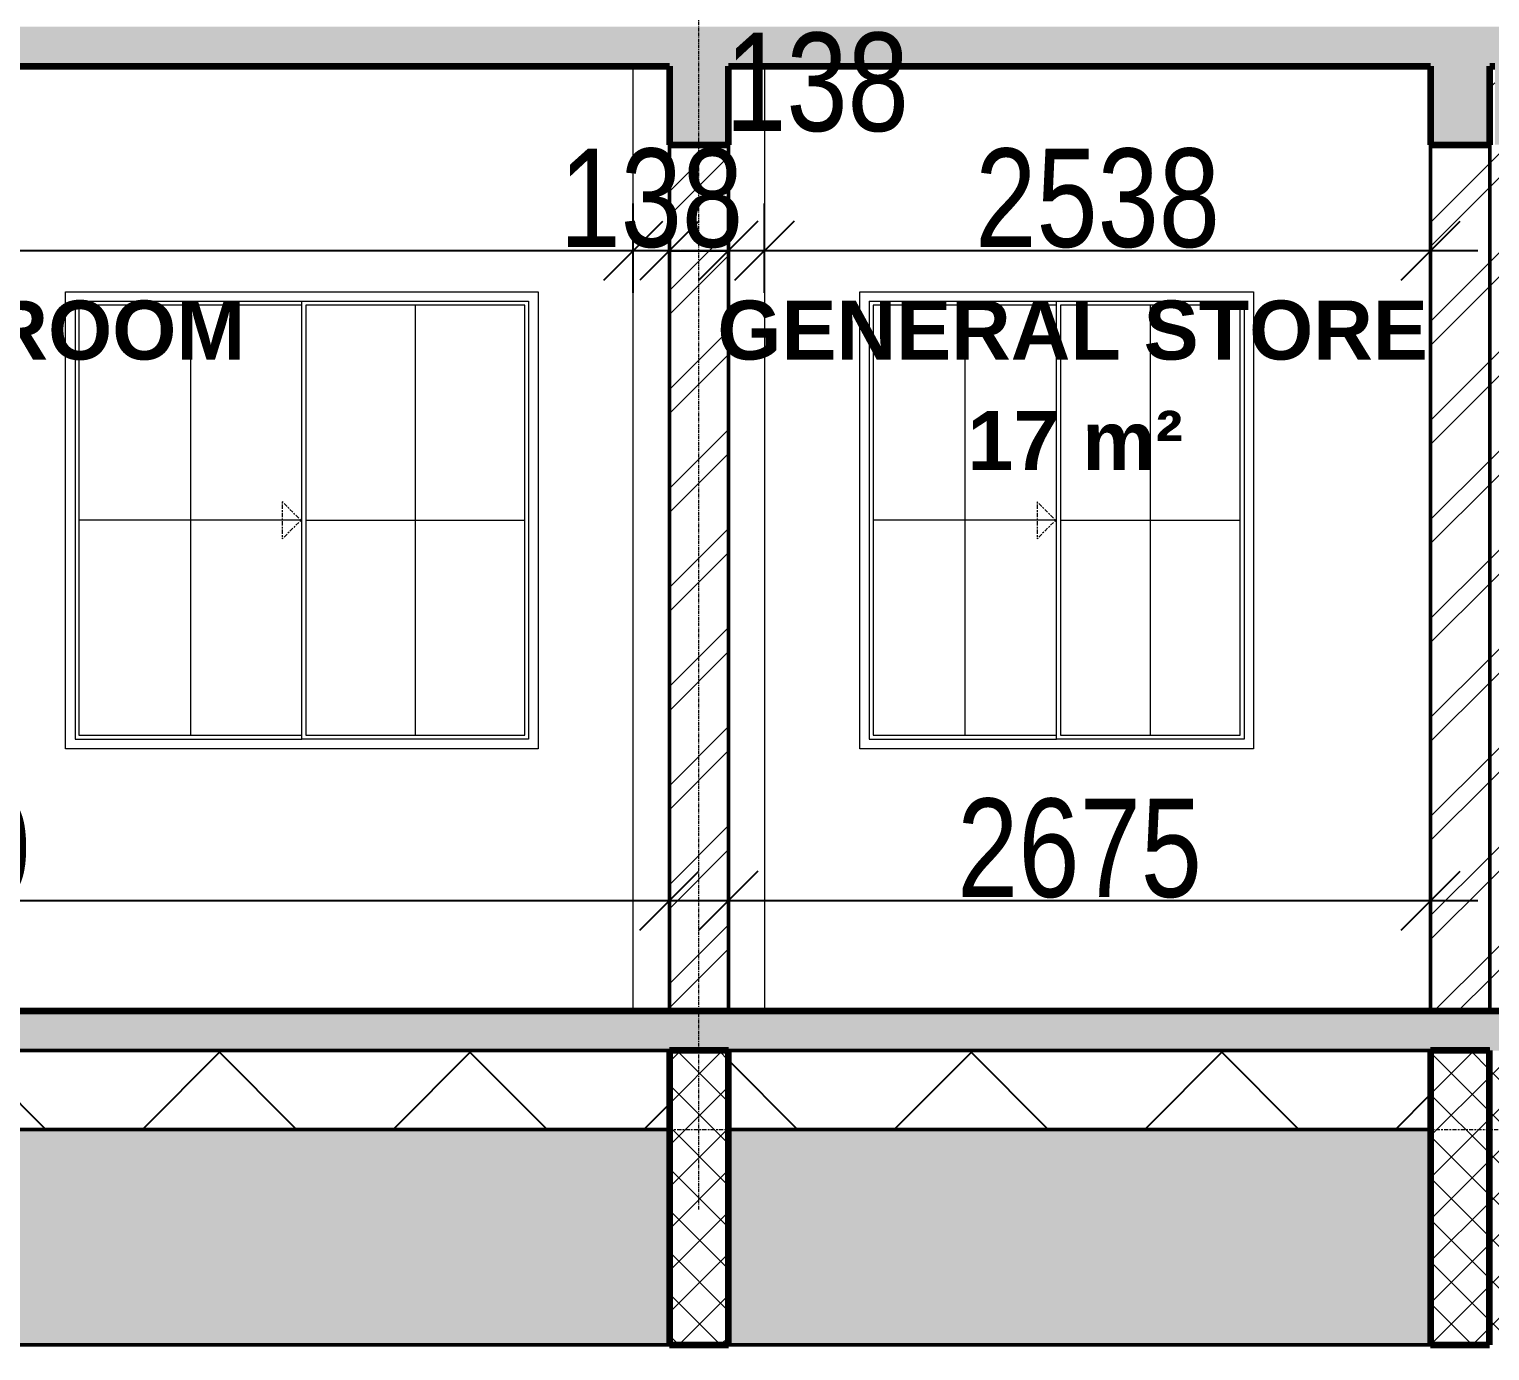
# Model space of a CAD drawing. Header units: millimetres. Extents: x -35190 to 411743, y -233114 to 23872.
# Drawn here: x 107654 to 113218, y -221579 to -216546 of the extents above; entities that cross this region are included whole.
import ezdxf

# ---------------------------------------------------------------- set-up
doc = ezdxf.new("R2010")
doc.units = ezdxf.units.MM
doc.linetypes.add('Centre', pattern=[31.75, 6.35, -4.7625, 15.875, -4.7625])
doc.linetypes.add('Grid Line', pattern=[22.225, 12.7, -3.175, 3.175, -3.175])
for name, color, linetype, lineweight in [('A-ANNO-DIMS', 211, 'Continuous', 9), ('A-AREA-IDEN', 2, 'Continuous', 9), ('A-DETL-GENF', 92, 'Continuous', 18), ('A-DETL-THIN', 151, 'Continuous', 18), ('A-FLOR-LEVL', 51, 'Continuous', 18), ('A-GLAZ', 151, 'Continuous', 18), ('A-WALL', 113, 'Continuous', 18), ('A-WALL-PATT', 111, 'Continuous', 18), ('S-GRID', 1, 'Continuous', 9)]:
    doc.layers.add(name, color=color, linetype=linetype, lineweight=lineweight)
doc.styles.add('Arial_3', font='arial.ttf', dxfattribs={"width": 0.8, "height": 375})
doc.styles.add('Arial_B', font='arialbd.ttf', dxfattribs={"height": 225})
doc.dimstyles.new('main_4_5mm', dxfattribs={"dimscale": 304.8, "dimtxt": 382.597275, "dimasz": 0.738189, "dimexe": 0.590551, "dimexo": 0.0625, "dimgap": 0.024606, "dimtad": 1, "dimdec": 0, "dimzin": 0, "dimdsep": 46, "dimtxsty": 'Arial_3', "dimblk1": 'OBLIQUE', "dimblk2": 'OBLIQUE', "dimsah": 1, "dimcen": 0.09, "dimdle": 0.590551, "dimazin": 0, "dimtfac": 1, "dimtdec": 4, "dimtix": 1, "dimtmove": 0, "dimatfit": 3, "dimfxl": 0.590551, "dimfxlon": 1, "dimtvp": 1, "dimtolj": 1, "dimtzin": 0, "dimarcsym": 2})
doc.dimstyles.new('main_4_5mm_1', dxfattribs={"dimscale": 304.8, "dimtxt": 382.597275, "dimasz": 0.738189, "dimexe": 0.590551, "dimexo": 0.0625, "dimgap": 0.024606, "dimtad": 1, "dimdec": 0, "dimzin": 0, "dimdsep": 46, "dimtxsty": 'Arial_3', "dimblk1": 'OBLIQUE', "dimblk2": 'OBLIQUE', "dimsah": 1, "dimcen": 0.09, "dimdle": 0.590551, "dimazin": 0, "dimtfac": 1, "dimtdec": 4, "dimtix": 1, "dimtmove": 1, "dimatfit": 3, "dimfxl": 0.590551, "dimfxlon": 1, "dimtvp": 1, "dimtolj": 1, "dimtzin": 0, "dimarcsym": 2})
pattern_1 = [(45, (95014.18, -213760.84), (-188.5854, 188.5854), []), (45, (95014.18, -213475.09), (-188.5854, 188.5854), [])]

# ---------------------------------------------------------------- blocks, each defined once
blk = doc.blocks.new('Sliding - 2L - SL1_5 X 1_8-V4-Section 3')
at = {"layer": 'A-GLAZ'}
for p, q in [((28834.9, 3154), (28834.9, 1486)), ((28834.9, 3154), (29548.9, 3154)), ((28849.9, 3139), (28849.9, 1501)), ((29548.9, 3139), (28849.9, 3139)), ((29199.4, 3139), (29199.4, 1501)), ((29548.9, 1486), (29548.9, 3154)), ((29548.9, 3154), (30262.9, 3154)), ((29564, 3138.9), (29564, 1501.1)), ((30247.8, 3138.9), (29564, 3138.9)), ((29905.9, 3138.9), (29905.9, 1501.1)), ((30247.8, 1501.1), (30247.8, 3138.9)), ((30262.9, 3154), (30262.9, 1486)), ((29545.1, 2320), (28849.9, 2320)), ((29564, 2320), (30247.8, 2320)), ((28834.9, 1486), (29548.9, 1486)), ((28849.9, 1501), (29548.9, 1501)), ((30262.9, 1486), (29548.9, 1486)), ((29564, 1501.1), (30247.8, 1501.1))]:
    blk.add_line(p, q, dxfattribs=at)
at = {"layer": 'A-GLAZ', "linetype": 'Centre'}
for p, q in [((29545.1, 2320), (29474.4, 2390.7)), ((29474.4, 2390.7), (29474.4, 2249.3)), ((29545.1, 2320), (29474.4, 2249.3))]:
    blk.add_line(p, q, dxfattribs=at)
blk = doc.blocks.new('Sliding - 2L - SL1_8 X 1_8-417365-Section 3')
at = {"layer": 'A-GLAZ'}
for p, q in [((-7715.1, 3154), (-7715.1, 1486)), ((-7715.1, 3154), (-6851.1, 3154)), ((-7700.1, 3139), (-7700.1, 1501)), ((-6851.1, 3139), (-7700.1, 3139)), ((-7275.6, 3139), (-7275.6, 1501)), ((-6851.1, 1486), (-6851.1, 3154)), ((-6851.1, 3154), (-5987.1, 3154)), ((-6836, 3138.9), (-6836, 1501.1)), ((-6002.2, 3138.9), (-6836, 3138.9)), ((-6419.1, 3138.9), (-6419.1, 1501.1)), ((-6002.2, 1501.1), (-6002.2, 3138.9)), ((-5987.1, 3154), (-5987.1, 1486)), ((-6854.9, 2320), (-7700.1, 2320)), ((-6836, 2320), (-6002.2, 2320)), ((-7715.1, 1486), (-6851.1, 1486)), ((-7700.1, 1501), (-6851.1, 1501)), ((-5987.1, 1486), (-6851.1, 1486)), ((-6836, 1501.1), (-6002.2, 1501.1))]:
    blk.add_line(p, q, dxfattribs=at)
at = {"layer": 'A-GLAZ', "linetype": 'Centre'}
for p, q in [((-6854.9, 2320), (-6925.6, 2390.7)), ((-6925.6, 2390.7), (-6925.6, 2249.3)), ((-6854.9, 2320), (-6925.6, 2249.3))]:
    blk.add_line(p, q, dxfattribs=at)
blk = doc.blocks.new('_Oblique')
at = {"color": 0, "linetype": 'ByBlock', "lineweight": -2}
blk.add_line((-0.5, -0.5), (0.5, 0.5), dxfattribs=at)
blk = doc.blocks.new('*D1464')
at = {"layer": 'A-ANNO-DIMS', "color": 0, "lineweight": -2, "transparency": 16777216}
for p, q in [((109955.2, -217550.1), (109955.2, -217209.2)), ((110092.7, -217550.1), (110092.7, -217209.2)), ((109955.2, -217389.2), (109730.2, -217389.2)), ((110092.7, -217389.2), (109955.2, -217389.2)), ((110092.7, -217389.2), (110317.7, -217389.2))]:
    blk.add_line(p, q, dxfattribs=at)
at = {"layer": 'Defpoints', "color": 0, "transparency": 16777216}
for p in [(109955.2, -217389.2), (109955.2, -217569.2), (110092.7, -217569.2)]:
    blk.add_point(p, dxfattribs=at)
at = {"layer": 'A-ANNO-DIMS', "color": 0, "lineweight": -2, "transparency": 16777216, "xscale": 224.9999999999999, "yscale": 224.9999999999999, "zscale": 224.9999999999999}
blk.add_blockref('_Oblique', (109955.2, -217389.2), dxfattribs=at)
at = {"layer": 'A-ANNO-DIMS', "color": 0, "lineweight": -2, "transparency": 16777216, "xscale": 224.9999999999999, "yscale": 224.9999999999999, "zscale": 224.9999999999999, "rotation": 180}
blk.add_blockref('_Oblique', (110092.7, -217389.2), dxfattribs=at)
at = {"layer": 'A-ANNO-DIMS', "color": 0, "transparency": 16777216, "insert": (110024, -217190.1), "char_height": 375, "width": 743.769, "attachment_point": 5, "style": 'Arial_3'}
blk.add_mtext('\\A1;138', dxfattribs=at)
blk = doc.blocks.new('*D1465')
at = {"layer": 'A-ANNO-DIMS', "color": 0, "lineweight": -2, "transparency": 16777216}
for p, q in [((104292.7, -217550.1), (104292.7, -217209.2)), ((109955.2, -217550.1), (109955.2, -217209.2)), ((110135.2, -217389.2), (104112.7, -217389.2))]:
    blk.add_line(p, q, dxfattribs=at)
at = {"layer": 'Defpoints', "color": 0, "transparency": 16777216}
for p in [(104292.7, -217389.2), (104292.7, -217569.2), (109955.2, -217569.2)]:
    blk.add_point(p, dxfattribs=at)
at = {"layer": 'A-ANNO-DIMS', "color": 0, "lineweight": -2, "transparency": 16777216, "xscale": 224.9999999999999, "yscale": 224.9999999999999, "zscale": 224.9999999999999, "rotation": 180}
blk.add_blockref('_Oblique', (104292.7, -217389.2), dxfattribs=at)
at = {"layer": 'A-ANNO-DIMS', "color": 0, "lineweight": -2, "transparency": 16777216, "xscale": 224.9999999999999, "yscale": 224.9999999999999, "zscale": 224.9999999999999}
blk.add_blockref('_Oblique', (109955.2, -217389.2), dxfattribs=at)
at = {"layer": 'A-ANNO-DIMS', "color": 0, "transparency": 16777216, "insert": (107124, -217190.1), "char_height": 375, "width": 991.692, "attachment_point": 5, "style": 'Arial_3'}
blk.add_mtext('\\A1;5663', dxfattribs=at)
blk = doc.blocks.new('*D1466')
at = {"layer": 'A-ANNO-DIMS', "color": 0, "lineweight": -2, "transparency": 16777216}
for p, q in [((104292.7, -220025.7), (104292.7, -219684.7)), ((110092.7, -220025.7), (110092.7, -219684.7)), ((110272.7, -219864.7), (104112.7, -219864.7))]:
    blk.add_line(p, q, dxfattribs=at)
at = {"layer": 'Defpoints', "color": 0, "transparency": 16777216}
for p in [(104292.7, -219864.7), (104292.7, -220044.7), (110092.7, -220044.7)]:
    blk.add_point(p, dxfattribs=at)
at = {"layer": 'A-ANNO-DIMS', "color": 0, "lineweight": -2, "transparency": 16777216, "xscale": 224.9999999999999, "yscale": 224.9999999999999, "zscale": 224.9999999999999, "rotation": 180}
blk.add_blockref('_Oblique', (104292.7, -219864.7), dxfattribs=at)
at = {"layer": 'A-ANNO-DIMS', "color": 0, "lineweight": -2, "transparency": 16777216, "xscale": 224.9999999999999, "yscale": 224.9999999999999, "zscale": 224.9999999999999}
blk.add_blockref('_Oblique', (110092.7, -219864.7), dxfattribs=at)
at = {"layer": 'A-ANNO-DIMS', "color": 0, "transparency": 16777216, "insert": (107192.7, -219665.8), "char_height": 375, "width": 991.692, "attachment_point": 5, "style": 'Arial_3'}
blk.add_mtext('\\A1;5800', dxfattribs=at)
blk = doc.blocks.new('*D1467')
at = {"layer": 'A-ANNO-DIMS', "color": 0, "lineweight": -2, "transparency": 16777216}
for p, q in [((110317.7, -220025.7), (110317.7, -219684.7)), ((112992.7, -220025.7), (112992.7, -219684.7)), ((113172.7, -219864.7), (110137.7, -219864.7))]:
    blk.add_line(p, q, dxfattribs=at)
at = {"layer": 'Defpoints', "color": 0, "transparency": 16777216}
for p in [(110317.7, -219864.7), (110317.7, -220044.7), (112992.7, -220044.7)]:
    blk.add_point(p, dxfattribs=at)
at = {"layer": 'A-ANNO-DIMS', "color": 0, "lineweight": -2, "transparency": 16777216, "xscale": 224.9999999999999, "yscale": 224.9999999999999, "zscale": 224.9999999999999, "rotation": 180}
blk.add_blockref('_Oblique', (110317.7, -219864.7), dxfattribs=at)
at = {"layer": 'A-ANNO-DIMS', "color": 0, "lineweight": -2, "transparency": 16777216, "xscale": 224.9999999999999, "yscale": 224.9999999999999, "zscale": 224.9999999999999}
blk.add_blockref('_Oblique', (112992.7, -219864.7), dxfattribs=at)
at = {"layer": 'A-ANNO-DIMS', "color": 0, "transparency": 16777216, "insert": (111655.2, -219665.8), "char_height": 375, "width": 991.692, "attachment_point": 5, "style": 'Arial_3'}
blk.add_mtext('\\A1;2675', dxfattribs=at)
blk = doc.blocks.new('*D1468')
at = {"layer": 'A-ANNO-DIMS', "color": 0, "lineweight": -2, "transparency": 16777216}
for p, q in [((110455.2, -217550.1), (110455.2, -217209.2)), ((112992.7, -217550.1), (112992.7, -217209.2)), ((113172.7, -217389.2), (110275.2, -217389.2))]:
    blk.add_line(p, q, dxfattribs=at)
at = {"layer": 'Defpoints', "color": 0, "transparency": 16777216}
for p in [(110455.2, -217389.2), (110455.2, -217569.2), (112992.7, -217569.2)]:
    blk.add_point(p, dxfattribs=at)
at = {"layer": 'A-ANNO-DIMS', "color": 0, "lineweight": -2, "transparency": 16777216, "xscale": 224.9999999999999, "yscale": 224.9999999999999, "zscale": 224.9999999999999, "rotation": 180}
blk.add_blockref('_Oblique', (110455.2, -217389.2), dxfattribs=at)
at = {"layer": 'A-ANNO-DIMS', "color": 0, "lineweight": -2, "transparency": 16777216, "xscale": 224.9999999999999, "yscale": 224.9999999999999, "zscale": 224.9999999999999}
blk.add_blockref('_Oblique', (112992.7, -217389.2), dxfattribs=at)
at = {"layer": 'A-ANNO-DIMS', "color": 0, "transparency": 16777216, "insert": (111724, -217190.1), "char_height": 375, "width": 991.692, "attachment_point": 5, "style": 'Arial_3'}
blk.add_mtext('\\A1;2538', dxfattribs=at)
blk = doc.blocks.new('*D1469')
at = {"layer": 'A-ANNO-DIMS', "color": 0, "lineweight": -2, "transparency": 16777216}
for p, q in [((110317.7, -217550.1), (110317.7, -217209.2)), ((110455.2, -217550.1), (110455.2, -217209.2)), ((110635.2, -217389.2), (110137.7, -217389.2))]:
    blk.add_line(p, q, dxfattribs=at)
at = {"layer": 'Defpoints', "color": 0, "transparency": 16777216}
for p in [(110317.7, -217389.2), (110317.7, -217569.2), (110455.2, -217569.2)]:
    blk.add_point(p, dxfattribs=at)
at = {"layer": 'A-ANNO-DIMS', "color": 0, "lineweight": -2, "transparency": 16777216, "xscale": 224.9999999999999, "yscale": 224.9999999999999, "zscale": 224.9999999999999, "rotation": 180}
blk.add_blockref('_Oblique', (110317.7, -217389.2), dxfattribs=at)
at = {"layer": 'A-ANNO-DIMS', "color": 0, "lineweight": -2, "transparency": 16777216, "xscale": 224.9999999999999, "yscale": 224.9999999999999, "zscale": 224.9999999999999}
blk.add_blockref('_Oblique', (110455.2, -217389.2), dxfattribs=at)
at = {"layer": 'A-ANNO-DIMS', "color": 0, "transparency": 16777216, "insert": (110305.6, -216558.5), "char_height": 375, "width": 743.769, "attachment_point": 1, "line_spacing_factor": 0.941778, "style": 'Arial_3'}
blk.add_mtext('\\A1;138', dxfattribs=at)

msp = doc.modelspace()

# ---------------------------------------------------------------- hatches: boundary and pattern name
at = {"layer": 'A-DETL-GENF'}
h = msp.add_hatch(dxfattribs=at)
h.set_pattern_fill('FP_3', style=0, pattern_type=2)
h.set_pattern_definition([(50, (95014.18, -213760.84), (191.2931, -16.7364), [20.003, -220.028]), (355, (95014.18, -213760.84), (-37.0045, 200.6095), [16.002, -176.022]), (100.451, (95030.13, -213762.23), (154.2901, 183.8728), [17, -186.995]), (46.184, (95014.18, -213707.5), (284.633, -44.1445), [30.004, -330.041]), (96.636, (95037.9, -213711.18), (249.2724, 259.7988), [25.499, -280.492]), (351.184, (95014.18, -213707.5), (249.275, 259.797), [24.003, -264.033]), (21, (95040.85, -213720.83), (159.19475, -107.37875), [20.002, -220.027]), (326, (95040.85, -213720.83), (64.8925, 193.3972), [16.002, -176.022]), (71.451, (95054.12, -213729.78), (224.0884, 86.0174), [17, -186.995]), (37.5, (95014.184, -213760.837), (3.24264, 88.78263), [8.801, -165.087, 8.801, -169.888, -176.689]), (37.5, (95014.184, -213760.837), (3.24264, 88.78263), [-352.577, 8.801, -167.888]), (7.5, (95014.18, -213760.84), (70.16022, 105.18966), [8.801, -93.078, 8.801, -161.087, -67.342]), (7.5, (95014.18, -213760.84), (70.16022, 105.18966), [-271.767, 8.801, -58.541]), (327.5, (94954.71, -213760.84), (142.37024, -6.01556), [8.801, -57.874, 8.801, -199.225, -276.034]), (327.5, (94954.71, -213760.84), (142.37024, -6.01556), [-274.701, 8.801, -267.233]), (317.5, (94928.04, -213760.84), (155.5355, 26.69786), [8.801, -77.876, 8.801, -129.349, -196.024]), (317.5, (94928.04, -213760.84), (155.5355, 26.69786), [-224.828, 8.801, -187.223])])
h.paths.add_polyline_path([(98217.7, -220440.5), (98217.7, -220290.5), (95967.7, -220290.5), (95967.7, -220435.8), (97992.7, -220435.8), (97992.7, -220440.5), (98072.2, -220440.5)])
h.paths.add_polyline_path([(116538.5, -220435.8), (123467.7, -220435.8), (123467.7, -220285.8), (104067.7, -220285.8), (104067.7, -220435.8), (116018.3, -220435.8)])
h.paths.add_polyline_path([(90117.7, -220435.8), (90117.7, -220285.8), (71192.7, -220285.8), (71192.7, -220435.8), (90009.5, -220435.8)])
h.paths.add_polyline_path([(123300.8, -219735.8), (123467.7, -219735.8), (123467.7, -219435.8), (123917.7, -219435.8), (123917.7, -219285.8), (123242.7, -219285.8), (123242.7, -219735.8)])
h.paths.add_polyline_path([(71283.1, -219735.8), (71417.7, -219735.8), (71417.7, -219285.8), (70742.7, -219285.8), (70742.7, -219435.8), (71192.7, -219435.8), (71192.7, -219735.8)])
h.paths.add_polyline_path([(87408.6, -217585.8), (87467.7, -217585.8), (87467.7, -217360.8), (87242.7, -217360.8), (87242.7, -217585.8)])
h.paths.add_polyline_path([(90009.5, -217585.8), (90117.7, -217585.8), (90117.7, -217360.8), (89892.7, -217360.8), (89892.7, -217585.8)])
h.paths.add_polyline_path([(98072.2, -217585.8), (98217.7, -217585.8), (98217.7, -217360.8), (97992.7, -217360.8), (97992.7, -217585.8)])
h.paths.add_polyline_path([(95991.5, -217585.8), (96192.7, -217585.8), (96192.7, -217360.8), (95967.7, -217360.8), (95967.7, -217585.8)])
h.paths.add_polyline_path([(71177.7, -217565.8), (71417.7, -217565.8), (71417.7, -217340.8), (71177.7, -217340.8), (71177.7, -217437)])
h.paths.add_polyline_path([(123300.8, -217545.8), (123467.7, -217545.8), (123467.7, -217320.8), (123242.7, -217320.8), (123242.7, -217545.8)])
h.paths.add_polyline_path([(76567.7, -216985.8), (76567.7, -216685.8), (81217.7, -216685.8), (81217.7, -216985.8), (81442.7, -216985.8), (81442.7, -216685.8), (81462.7, -216685.8), (81462.7, -216985.8), (81667.7, -216985.8), (81667.7, -216685.8), (87242.7, -216685.8), (87242.7, -216985.8), (87467.7, -216985.8), (87467.7, -216685.8), (89892.7, -216685.8), (89892.7, -216985.8), (90117.7, -216985.8), (90117.7, -216535.8), (70742.7, -216535.8), (70742.7, -216685.8), (71192.7, -216685.8), (71192.7, -216985.8), (71417.7, -216985.8), (71417.7, -216685.8), (76067.7, -216685.8), (76067.7, -216985.8)])
h.paths.add_polyline_path([(98072.2, -216985.8), (98217.7, -216985.8), (98217.7, -216535.8), (95967.7, -216535.8), (95967.7, -216985.8), (96192.7, -216985.8), (96192.7, -216685.8), (97992.7, -216685.8), (97992.7, -216985.8)])
h.paths.add_polyline_path([(104292.7, -216985.8), (104292.7, -216685.8), (110092.7, -216685.8), (110092.7, -216985.8), (110317.7, -216985.8), (110317.7, -216685.8), (112992.7, -216685.8), (112992.7, -216985.8), (113217.7, -216985.8), (113217.7, -216685.8), (113237.7, -216685.8), (113237.7, -216985.8), (113442.7, -216985.8), (113442.7, -216685.8), (123242.7, -216685.8), (123242.7, -216985.8), (123467.7, -216985.8), (123467.7, -216685.8), (123917.7, -216685.8), (123917.7, -216535.8), (104067.7, -216535.8), (104067.7, -216985.8)])
h.paths.add_polyline_path([(98217.7, -213835.8), (98217.7, -213610.8), (97992.7, -213610.8), (97992.7, -213835.8), (98072.2, -213835.8)])
h.paths.add_polyline_path([(96192.7, -213835.8), (96192.7, -213610.8), (95967.7, -213610.8), (95967.7, -213835.8), (95991.5, -213835.8)])
h.paths.add_polyline_path([(123467.7, -213795.8), (123467.7, -213570.8), (123242.7, -213570.8), (123242.7, -213795.8), (123300.8, -213795.8)])
h.paths.add_polyline_path([(71192.7, -213795.8), (71417.7, -213795.8), (71417.7, -213570.8), (71192.7, -213570.8)])
h.paths.add_polyline_path([(90117.7, -213795.8), (90117.7, -213570.8), (89892.7, -213570.8), (89892.7, -213795.8), (90009.5, -213795.8)])
h.paths.add_polyline_path([(117542.7, -213235.8), (117542.7, -212935.8), (123242.7, -212935.8), (123242.7, -213235.8), (123467.7, -213235.8), (123467.7, -212785.8), (104067.7, -212785.8), (104067.7, -213235.8), (104292.7, -213235.8), (104292.7, -212935.8), (109955.2, -212935.8), (109955.2, -213235.8), (110455.2, -213235.8), (110455.2, -212935.8), (112992.7, -212935.8), (112992.7, -213235.8), (113217.7, -213235.8), (113217.7, -212935.8), (113237.7, -212935.8), (113237.7, -213235.8), (113442.7, -213235.8), (113442.7, -212935.8), (117317.7, -212935.8), (117317.7, -213235.8)])
h.paths.add_polyline_path([(76067.7, -213235.8), (76567.7, -213235.8), (76567.7, -212935.8), (81217.7, -212935.8), (81217.7, -213235.8), (81442.7, -213235.8), (81442.7, -212935.8), (81462.7, -212935.8), (81462.7, -213235.8), (81667.7, -213235.8), (81667.7, -212935.8), (89892.7, -212935.8), (89892.7, -213235.8), (90117.7, -213235.8), (90117.7, -212785.8), (71192.7, -212785.8), (71192.7, -213235.8), (71417.7, -213235.8), (71417.7, -212935.8), (76067.7, -212935.8)])
h.paths.add_polyline_path([(98072.2, -213235.8), (98217.7, -213235.8), (98217.7, -212785.8), (95967.7, -212785.8), (95967.7, -213235.8), (96192.7, -213235.8), (96192.7, -212935.8), (97992.7, -212935.8), (97992.7, -213235.8)])
h.paths.add_polyline_path([(120317.7, -210685.8), (120317.7, -210460.8), (120092.7, -210460.8), (120092.7, -210685.8)])
h.paths.add_polyline_path([(98217.7, -210085.8), (98217.7, -209860.8), (97992.7, -209860.8), (97992.7, -210085.8)])
h.paths.add_polyline_path([(96192.7, -210085.8), (96192.7, -209860.8), (95967.7, -209860.8), (95967.7, -210085.8)])
h.paths.add_polyline_path([(89892.7, -210085.8), (90117.7, -210085.8), (90117.7, -209860.8), (89892.7, -209860.8)])
h.paths.add_polyline_path([(123821, -210045.8), (123917.7, -210045.8), (123917.7, -209895.8), (123467.7, -209895.8), (123467.7, -209820.8), (123242.7, -209820.8), (123242.7, -210045.8), (123300.8, -210045.8)])
h.paths.add_polyline_path([(70742.7, -210045.8), (71417.7, -210045.8), (71417.7, -209820.8), (71192.7, -209820.8), (71192.7, -209895.8), (70742.7, -209895.8)])
h.paths.add_polyline_path([(123467.7, -209515.8), (123467.7, -209185.8), (123242.7, -209185.8), (123242.7, -209515.8)])
h.paths.add_polyline_path([(71417.7, -209515.8), (71417.7, -209185.8), (71192.7, -209185.8), (71192.7, -209515.8)])
h = msp.add_hatch(dxfattribs=at)
h.set_pattern_fill('FP_6', style=0, pattern_type=2)
h.set_pattern_definition([(45, (95014.18, -213760.84), (-79.5495, 79.5495), []), (135, (95014.18, -213760.84), (-79.5495, -79.5495), [])])
h.paths.add_polyline_path([(71417.7, -221579), (71417.7, -220435.8), (71192.7, -220435.8), (71192.7, -221579)])
h.paths.add_polyline_path([(81217.7, -221568.9), (81442.2, -221568.9), (81442.2, -220435.8), (81217.7, -220435.8), (81217.7, -221331.6)])
h.paths.add_polyline_path([(81443.2, -221568.9), (81667.7, -221568.9), (81667.7, -220435.8), (81443.2, -220435.8), (81443.2, -221331.6)])
h.paths.add_polyline_path([(123467.7, -221556.4), (123467.7, -220435.8), (123242.7, -220435.8), (123242.7, -221556.4)])
h.paths.add_polyline_path([(113218.2, -221556.4), (113442.7, -221556.4), (113442.7, -220435.8), (113218.2, -220435.8)])
h.paths.add_polyline_path([(89892.7, -221556.4), (90117.7, -221556.4), (90117.7, -220435.8), (89892.7, -220435.8), (89892.7, -221331.6)])
h.paths.add_polyline_path([(113217.2, -221556.4), (113217.2, -220435.8), (112992.7, -220435.8), (112992.7, -221556.4)])
h.paths.add_polyline_path([(110317.7, -221556.4), (110317.7, -220435.8), (110092.7, -220435.8), (110092.7, -221556.4)])
h.paths.add_polyline_path([(96192.7, -221556.4), (96192.7, -220435.8), (95967.7, -220435.8), (95967.7, -221556.4)])
h.paths.add_polyline_path([(98217.7, -221556.4), (98217.7, -220440.5), (97992.7, -220440.5), (97992.7, -221556.4)])
h.paths.add_polyline_path([(104067.7, -221556.4), (104292.7, -221556.4), (104292.7, -220435.8), (104067.7, -220435.8), (104067.7, -221331.6)])
at = {"layer": 'A-DETL-GENF', "lineweight": 25}
h = msp.add_hatch(dxfattribs=at)
h.set_pattern_fill('FP_4', color=250, style=0, pattern_type=2)
h.set_pattern_definition([(45, (95014.2, -213760.84), (-477.297, 477.297), []), (135, (95014.2, -213760.84), (-477.297, -477.297), [])])
h.paths.add_polyline_path([(89892.7, -220735.8), (89892.7, -220435.8), (81667.7, -220435.8), (81667.7, -220735.8), (89489.3, -220735.8)])
h.paths.add_polyline_path([(72843.6, -220735.8), (81217.7, -220735.8), (81217.7, -220435.8), (71417.7, -220435.8), (71417.7, -220735.8)])
h.paths.add_polyline_path([(123242.7, -220735.8), (123242.7, -220435.8), (113442.7, -220435.8), (113442.7, -220735.8), (122780.6, -220735.8)])
h.paths.add_polyline_path([(96192.7, -220735.8), (97992.7, -220735.8), (97992.7, -220435.8), (96192.7, -220435.8), (96192.7, -220552.7)])
h.paths.add_polyline_path([(104292.7, -220735.8), (110092.7, -220735.8), (110092.7, -220435.8), (104292.7, -220435.8), (104292.7, -220552.7)])
h.paths.add_polyline_path([(110317.7, -220735.8), (112992.7, -220735.8), (112992.7, -220435.8), (110317.7, -220435.8)])
h = msp.add_hatch(dxfattribs=at)
h.set_pattern_fill('FP_5', color=250, style=0, pattern_type=2)
h.set_pattern_definition([(0, (95014.2, -213760.84), (476.25, 476.25), [476.25, -476.25]), (0, (95014.2, -213582.24), (476.25, 476.25), [476.25, -476.25]), (0, (95014.2, -213403.65), (476.25, 476.25), [476.25, -476.25]), (90, (95073.7, -213344.1), (-476.25, 476.25), [476.25, -476.25]), (90, (95252.3, -213344.1), (-476.25, 476.25), [476.25, -476.25]), (90, (95430.9, -213344.1), (-476.25, 476.25), [476.25, -476.25])])
h.paths.add_polyline_path([(71417.7, -221556.4), (81217.7, -221556.4), (81217.7, -220735.8), (71417.7, -220735.8)])
h.paths.add_polyline_path([(123242.7, -221556.4), (123242.7, -220735.8), (113442.7, -220735.8), (113442.7, -221556.4), (122780.6, -221556.4)])
h.paths.add_polyline_path([(81667.7, -221556.4), (89892.7, -221556.4), (89892.7, -220735.8), (81667.7, -220735.8), (81667.7, -221331.6)])
h.paths.add_polyline_path([(90117.7, -221556.4), (95967.7, -221556.4), (95967.7, -220735.8), (90117.7, -220735.8), (90117.7, -221331.6)])
h.paths.add_polyline_path([(112992.7, -221556.4), (112992.7, -220735.8), (110317.7, -220735.8), (110317.7, -221556.4)])
h.paths.add_polyline_path([(110092.7, -221556.4), (110092.7, -220735.8), (104292.7, -220735.8), (104292.7, -221556.4), (106135, -221556.4)])
h.paths.add_polyline_path([(96192.7, -221556.4), (97992.7, -221556.4), (97992.7, -220735.8), (96192.7, -220735.8), (96192.7, -221331.6)])
h.paths.add_polyline_path([(98217.7, -221556.4), (104067.7, -221556.4), (104067.7, -220735.8), (98217.7, -220735.8), (98217.7, -221331.6)])
at = {"layer": 'A-WALL-PATT'}
h = msp.add_hatch(dxfattribs=at)
h.set_pattern_fill('FP_1', style=0, pattern_type=2)
h.set_pattern_definition(pattern_1)
h.paths.add_polyline_path([(113217.7, -220735.8), (113218.2, -220735.8), (113217.7, -220435.8)])
h.paths.add_polyline_path([(113217.7, -220285.8), (113442.7, -220285.8), (113442.7, -216985.8), (113237.7, -216985.8), (113237.7, -216685.8), (113217.7, -216685.8), (113217.7, -219773.8)])
h = msp.add_hatch(dxfattribs=at)
h.set_pattern_fill('FP_1', style=0, pattern_type=2)
h.set_pattern_definition(pattern_1)
h.paths.add_polyline_path([(110092.7, -220285.8), (110317.7, -220285.8), (110317.7, -216985.8), (110092.7, -216985.8), (110092.7, -219773.8)])
h = msp.add_hatch(dxfattribs=at)
h.set_pattern_fill('FP_1', style=0, pattern_type=2)
h.set_pattern_definition(pattern_1)
h.paths.add_polyline_path([(112992.7, -220285.8), (113217.7, -220285.8), (113217.7, -216985.8), (112992.7, -216985.8), (112992.7, -219773.8)])

# ---------------------------------------------------------------- linework, layer by layer
at = {"layer": 'A-DETL-THIN', "lineweight": 100}
for p, q in [((104292.7, -216685.8), (110092.7, -216685.8)), ((110092.7, -216685.8), (110092.7, -216985.8)), ((110317.7, -216985.8), (110317.7, -216685.8)), ((110317.7, -216685.8), (112992.7, -216685.8)), ((112992.7, -216685.8), (112992.7, -216985.8)), ((113217.7, -216985.8), (113217.7, -216685.8)), ((113217.7, -216685.8), (113237.7, -216685.8)), ((110092.7, -216985.8), (110317.7, -216985.8)), ((112992.7, -216985.8), (113217.7, -216985.8)), ((123467.7, -220285.8), (104067.7, -220285.8)), ((110317.7, -220435.8), (110092.7, -220435.8)), ((110092.7, -220435.8), (110092.7, -221556.4)), ((110317.7, -221556.4), (110317.7, -220435.8)), ((113217.2, -220435.8), (112992.7, -220435.8)), ((112992.7, -220435.8), (112992.7, -221556.4)), ((113217.2, -220435.8), (113218.2, -220435.8)), ((113217.2, -221556.4), (113217.2, -220435.8)), ((110092.7, -221556.4), (110317.7, -221556.4)), ((112992.7, -221556.4), (113217.2, -221556.4))]:
    msp.add_line(p, q, dxfattribs=at)
at = {"layer": 'A-DETL-THIN', "lineweight": 50}
for p, q in [((110092.7, -220435.8), (104292.7, -220435.8)), ((112992.7, -220435.8), (110317.7, -220435.8)), ((110092.7, -220735.8), (104292.7, -220735.8)), ((112992.7, -220735.8), (110317.7, -220735.8)), ((104292.7, -221556.4), (110092.7, -221556.4)), ((110317.7, -221556.4), (112992.7, -221556.4))]:
    msp.add_line(p, q, dxfattribs=at)
at = {"layer": 'A-FLOR-LEVL', "linetype": 'Centre', "lineweight": 9}
for p, q in [((66423.6, -220285.8), (130357.1, -220285.8)), ((66423.6, -220735.8), (130357.1, -220735.8))]:
    msp.add_line(p, q, dxfattribs=at)
at = {"layer": 'A-WALL'}
for p, q in [((109955.2, -220285.8), (109955.2, -216685.8)), ((110455.2, -216685.8), (110455.2, -220285.8)), ((107792.7, -219285.8), (107792.7, -217545.8)), ((107792.7, -217545.8), (109592.7, -217545.8)), ((109592.7, -217545.8), (109592.7, -219285.8)), ((110817.7, -219285.8), (110817.7, -217545.8)), ((110817.7, -217545.8), (112317.7, -217545.8)), ((112317.7, -217545.8), (112317.7, -219285.8)), ((109592.7, -219285.8), (107792.7, -219285.8)), ((112317.7, -219285.8), (110817.7, -219285.8))]:
    msp.add_line(p, q, dxfattribs=at)
at = {"layer": 'A-WALL', "lineweight": 50}
for p, q in [((110092.7, -216985.8), (110092.7, -220285.8)), ((110317.7, -220285.8), (110317.7, -216985.8)), ((112992.7, -216985.8), (112992.7, -220285.8)), ((113217.7, -220285.8), (113217.7, -216985.8)), ((113217.7, -220435.8), (113217.7, -220735.8))]:
    msp.add_line(p, q, dxfattribs=at)
at = {"layer": 'S-GRID', "linetype": 'Grid Line'}
msp.add_line((110205.2, -221040.6), (110205.2, -202607.3), dxfattribs=at)

# ---------------------------------------------------------------- block references
at = {"layer": 'A-GLAZ', "linetype": 'Centre'}
for name, p in [('Sliding - 2L - SL1_8 X 1_8-417365-Section 3', (115543.8, -220735.8)), ('Sliding - 2L - SL1_5 X 1_8-V4-Section 3', (82018.8, -220735.8))]:
    msp.add_blockref(name, p, dxfattribs=at)

# ---------------------------------------------------------------- texts
at = {"layer": 'A-AREA-IDEN', "char_height": 225, "attachment_point": 1, "style": 'Arial_B'}
for s, insert, width in [('CONTROL ROOM', (105857.8, -217578.8), 3210.758), ('GENERAL STORE', (110275.6, -217578.8), 3318.986), ('17 m²', (111228.1, -217999.7), 1010.126)]:
    msp.add_mtext(s, dxfattribs=dict(at, insert=insert, width=width))

# ---------------------------------------------------------------- dimensions: what is measured, and where the dimension line sits
at = {"layer": 'A-ANNO-DIMS'}
dim = msp.add_linear_dim(base=(110317.7424148, -217389.1542724), p1=(110455.2424148, -217569.1542724), p2=(110317.7424148, -217569.1542724), dimstyle='main_4_5mm_1', override={"dimpost": '<>', "dimfxl": 137.5}, dxfattribs=at)
dim.commit()
dim.dimension.update_dxf_attribs({"geometry": '*D1469', "text_midpoint": (110677.4354564, -217065.968096), "dimtype": 160})
for base, p1, p2, override, picture, middle in [((104292.7424148, -217389.1542724), (109955.2424148, -217569.1542724), (104292.7424148, -217569.1542724), {"dimpost": '<>', "dimfxl": 5662.5}, '*D1465', (107123.9924148, -217190.061503)), ((109955.2424148, -217389.1542724), (110092.7424148, -217569.1542724), (109955.2424148, -217569.1542724), {"dimpost": '<>', "dimfxl": 137.5}, '*D1464', (110023.9924148, -217190.061503)), ((110455.2424148, -217389.1542724), (112992.7424148, -217569.1542724), (110455.2424148, -217569.1542724), {"dimpost": '<>', "dimfxl": 2537.5}, '*D1468', (111723.9924148, -217190.061503)), ((104292.7, -219864.7), (110092.7, -220044.7), (104292.7, -220044.7), {"dimpost": '<>', "dimfxl": 5800}, '*D1466', (107192.7, -219665.8)), ((110317.7, -219864.7), (112992.7, -220044.7), (110317.7, -220044.7), {"dimpost": '<>', "dimfxl": 2675}, '*D1467', (111655.2, -219665.8))]:
    dim = msp.add_linear_dim(base=base, p1=p1, p2=p2, dimstyle='main_4_5mm', override=override, dxfattribs=at)
    dim.commit()
    dim.dimension.update_dxf_attribs({"geometry": picture, "text_midpoint": middle})

doc.saveas('drawing.dxf')
